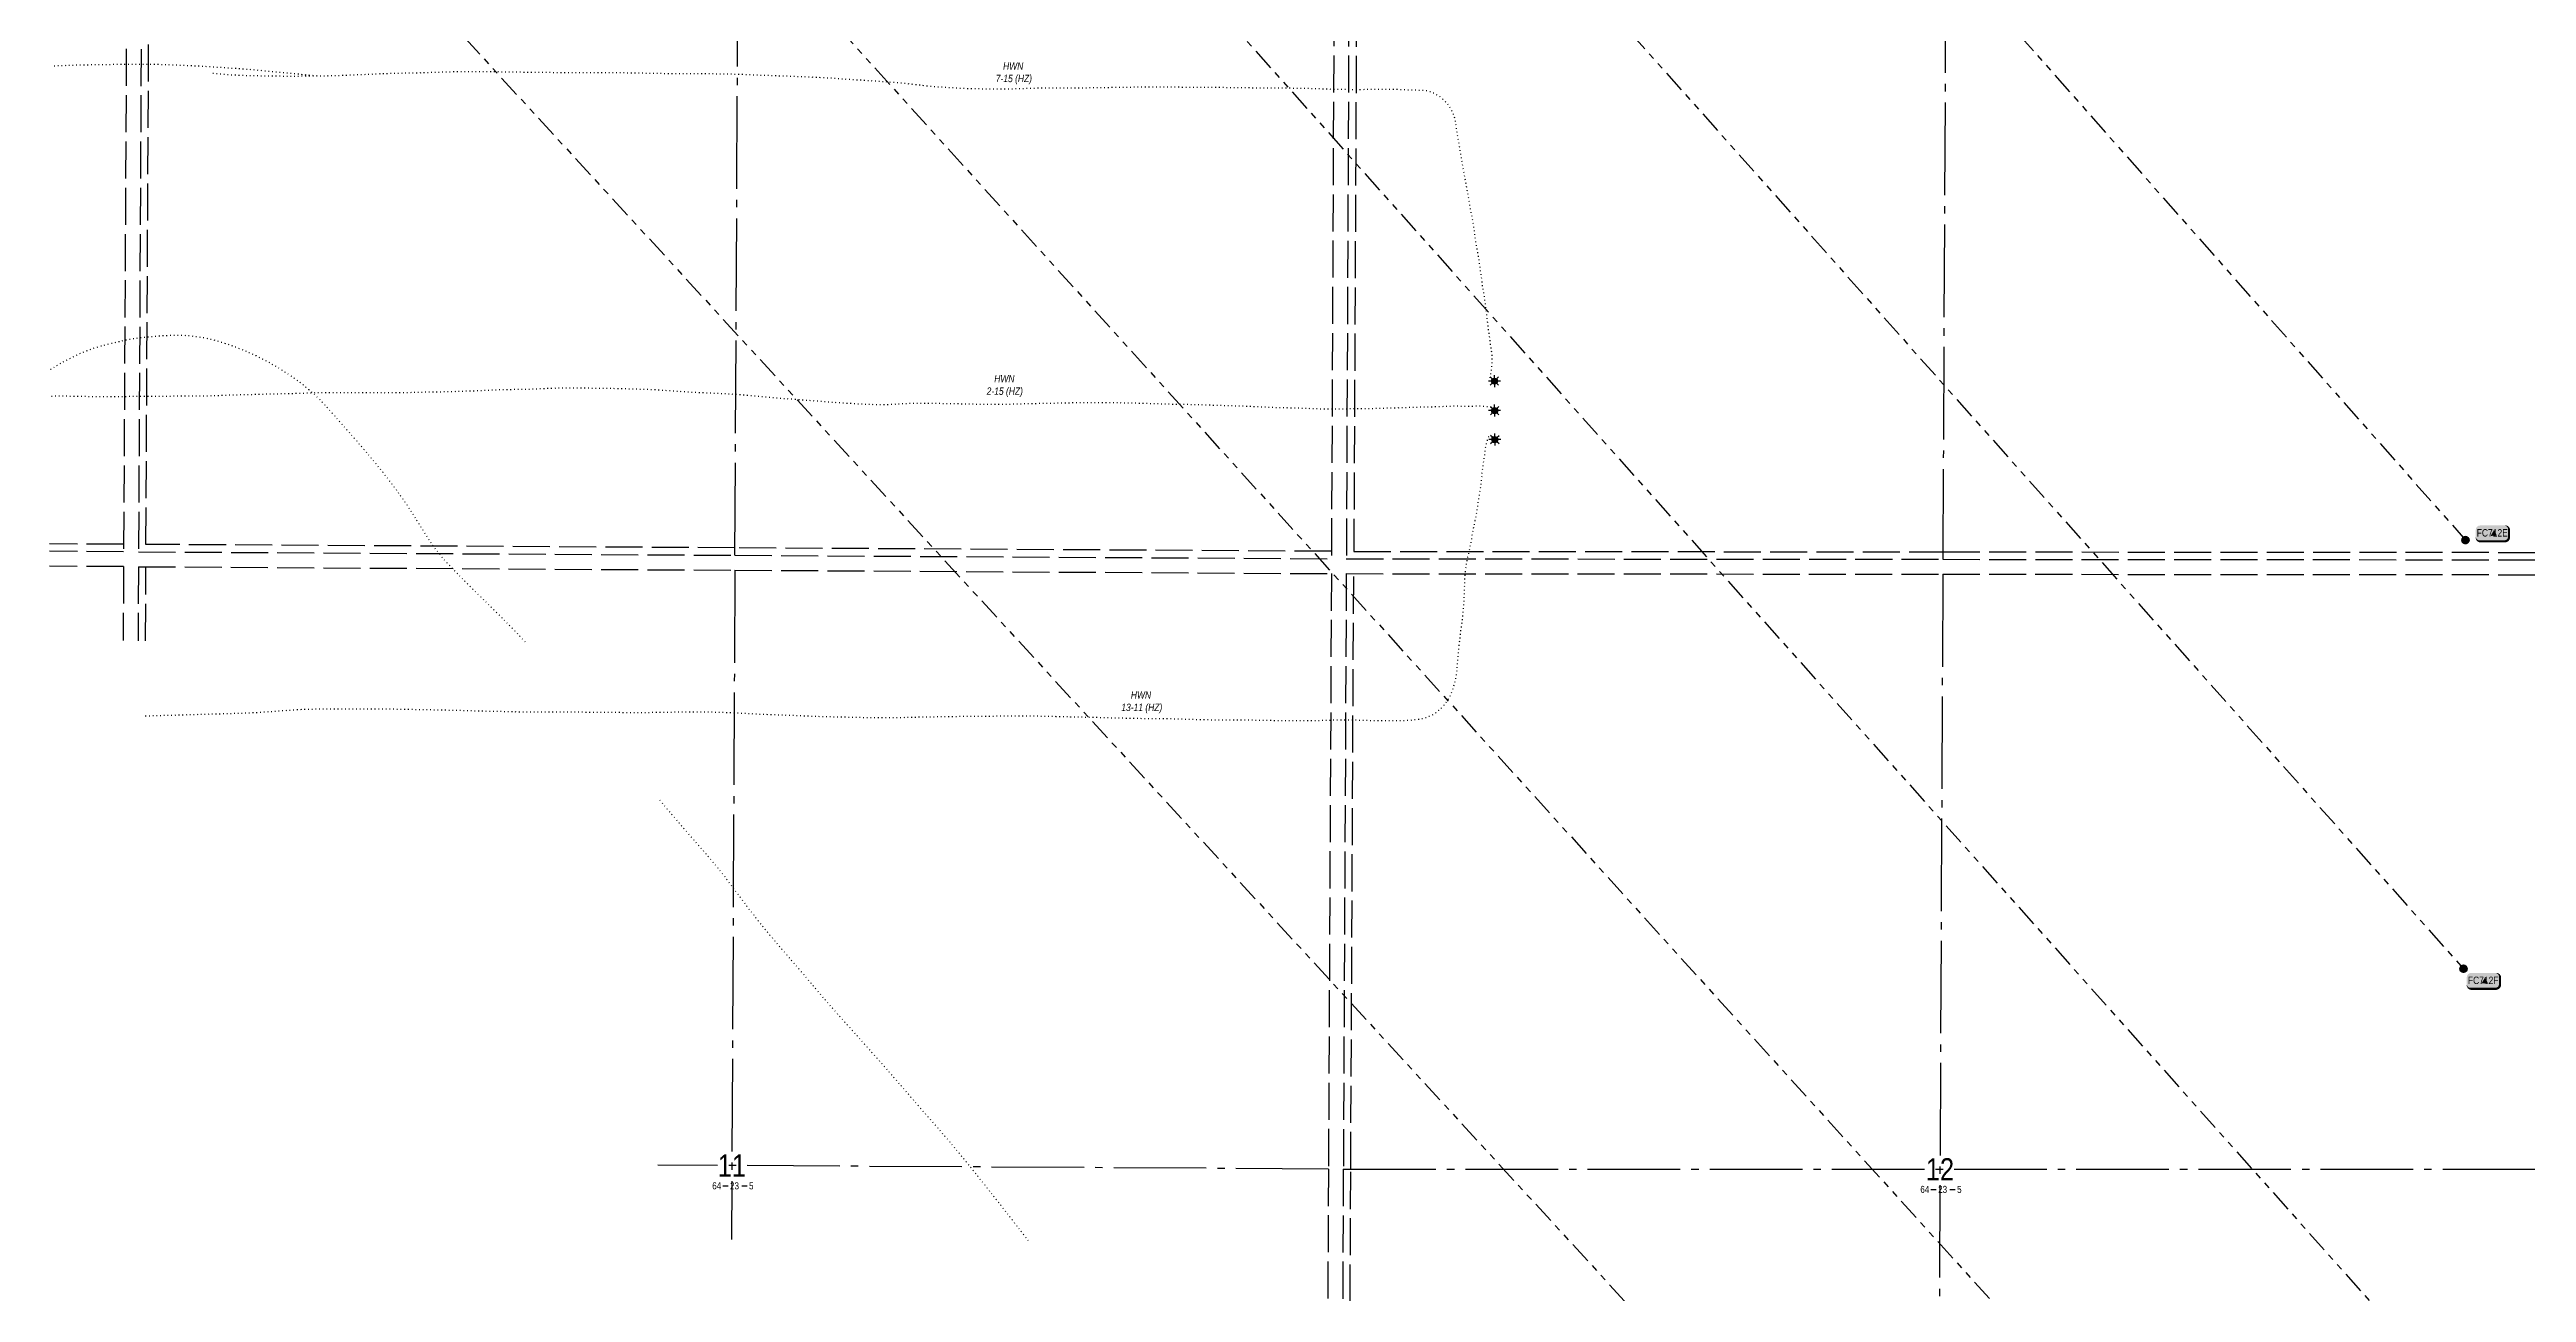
# Model space of a CAD drawing. Header units: inches. Extents: x 464475 to 485921, y 6038951 to 6050475.
# Drawn here: x 475350 to 478696, y 6041636 to 6043315 of the extents above; entities that cross this region are included whole.
import ezdxf
from ezdxf.enums import TextEntityAlignment as Align

# ---------------------------------------------------------------- set-up
doc = ezdxf.new("R2010")
doc.units = ezdxf.units.IN
doc.header["$LTSCALE"] = 5
for name, pattern in [('foc-DOT', [1, 0.2, -0.8]), ('foc-DRILLPATH', [14.75, 6, -1.75, 1.75, -1.75, 1.75, -1.75]), ('foc-QUARTERLINE', [33, 25, -3, 2, -3]), ('foc-UNSURVEYED', [12.5, 10, -2.5])]:
    doc.linetypes.add(name, pattern=pattern)
for name, color, linetype in [('10', 1, 'Continuous'), ('9', 3, 'Continuous'), ('ABADATA-DRILL-T', 8, 'Continuous'), ('AS-DRILL', 8, 'foc-DOT'), ('L-BD', 7, 'Continuous'), ('L-MON', 1, 'Continuous'), ('L-QSEC', 8, 'foc-QUARTERLINE'), ('L-SECLBL', 7, 'Continuous'), ('L-USEC', 7, 'foc-UNSURVEYED'), ('P-PDRILLPATH', 12, 'foc-DRILLPATH')]:
    doc.layers.add(name, color=color, linetype=linetype)
doc.styles.add('80', font='ARIALN.TTF', dxfattribs={"height": 10})
doc.styles.add('80L', font='ARIALN.TTF', dxfattribs={"height": 10})
doc.styles.add('SIMPLEX', font='ARIALN.TTF')

# ---------------------------------------------------------------- blocks, each defined once
blk = doc.blocks.new('L-SECLBL')
at = {"layer": '9', "color": 7}
for p, q in [((-5.1, -27.8), (-12.3, -27.8)), ((20.7, -27.8), (13.5, -27.8))]:
    blk.add_line(p, q, dxfattribs=at)
at = {"layer": '10', "color": 2, "style": 'SIMPLEX'}
blk.add_attdef('SEC', text='', height=30, dxfattribs=at).set_placement((0, 0), align=Align.MIDDLE)
at = {"layer": '10', "color": 5, "style": '80L'}
blk.add_attdef('TWP', text='', height=9.5, dxfattribs=at).set_placement((-14.4, -27.4), align=Align.MIDDLE_RIGHT)
blk.add_attdef('RGE', text='', height=9.5, dxfattribs=at).set_placement((3.6, -27.4), align=Align.MIDDLE_CENTER)
blk.add_attdef('MER', text='', height=9.5, dxfattribs=at).set_placement((23.2, -27.4), align=Align.MIDDLE_LEFT)
blk = doc.blocks.new('plbh')
at = {"layer": 'L-MON'}
h = blk.add_hatch(color=255, dxfattribs=at)
h.dxf.hatch_style = 1
edge = h.paths.add_edge_path()
edge.add_arc((0, 0), 1.16, 0, 360)
h = blk.add_hatch(color=256, dxfattribs=at)
h.dxf.hatch_style = 1
h.paths.add_polyline_path([(-0.96, 0, 1), (0.96, 0, 1)])
h.paths.add_polyline_path([(0.91, 0, -1), (-0.91, 0, -1)], flags=16)
h.paths.add_polyline_path([(0.45, 0, -1), (-0.45, 0, -1)], flags=0)
h = blk.add_hatch(color=256, dxfattribs=at)
h.dxf.hatch_style = 1
h.paths.add_polyline_path([(-0.45, 0, 1), (0.45, 0, 1)])
h.paths.add_polyline_path([(0.4, 0, -1), (-0.4, 0, -1)], flags=16)
at = {"layer": 'L-MON', "color": 240}
for radius in [0.96, 0.91, 0.45, 0.4]:
    blk.add_circle((0, 0), radius, dxfattribs=at)
blk = doc.blocks.new('GAS')
h = blk.add_hatch(color=255)
h.dxf.hatch_style = 1
edge = h.paths.add_edge_path()
edge.add_arc((0, 0), 0.9, 0, 360)
for p, q in [((-0.81, 0), (-1.62, 0)), ((-0.57, 0.57), (-1.14, 1.14)), ((0, 0.81), (0, 1.62)), ((0.57, 0.57), (1.14, 1.14)), ((1.62, 0), (0.81, 0)), ((-0.57, -0.57), (-1.14, -1.14)), ((0, -0.81), (0, -1.62)), ((1.14, -1.14), (0.57, -0.57))]:
    blk.add_line(p, q)
blk.add_circle((0, 0), 0.8)
blk = doc.blocks.new('*U500')
h = blk.add_hatch(color=254)
edge = h.paths.add_edge_path()
edge.add_line((-16.5, -11.5), (16.5, -11.5))
edge.add_arc((16.5, -5.5), 6, 270, 360)
edge.add_line((22.5, -5.5), (22.5, 4))
edge.add_arc((16.5, 4), 6, 0, 90)
edge.add_line((16.5, 10), (-16.5, 10))
edge.add_arc((-16.5, 4), 6, 90, 180)
edge.add_line((-22.5, 4), (-22.5, -5.5))
edge.add_arc((-16.5, -5.5), 6, 180, 270)
at = {"color": 1, "flags": 128}
blk.add_lwpolyline([(-16.5, -11.5, 3, 3, 0), (16.5, -11.5, 3, 3, 0.414214), (22.5, -5.5, 3, 3, 0), (22.5, 4, 3, 0, 0.414214), (16.5, 10, 0, 0, 0), (-16.5, 10, 0, 0, 0.414214), (-22.5, 4, 0, 0, 0), (-22.5, -5.5, 0, 3, 0.414214)], format="xyseb", close=True, dxfattribs=at)
blk.add_lwpolyline([(5.8, -3.4, 0, 10, 0), (0, 0, 5, 5, 0)], format="xyseb", dxfattribs=at)
at = {"color": 1, "style": '80'}
blk.add_attdef('ENTER_TEXT_001', (-36, -5), '', height=10, dxfattribs=at)

msp = doc.modelspace()

# ---------------------------------------------------------------- linework, layer by layer
at = {"layer": 'AS-DRILL', "flags": 128}
for points in [[(477303.105, 6042867.922), (477303.105, 6042867.922), (477303.105, 6042867.922), (477303.074, 6042867.872), (477302.511, 6042867.285), (477301.801, 6042867.118), (477300.842, 6042867.423), (477299.556, 6042868.25), (477298.202, 6042869.376), (477296.484, 6042869.835), (477296.274, 6042869.826), (477296.114, 6042869.847), (477296.054, 6042869.867), (477295.875, 6042870.018), (477295.766, 6042870.258), (477295.718, 6042870.599), (477295.79, 6042871.068), (477295.963, 6042871.717), (477296.168, 6042872.607), (477296.373, 6042873.706), (477296.59, 6042874.964), (477296.846, 6042876.323), (477297.144, 6042877.832), (477297.422, 6042879.5), (477297.712, 6042881.349), (477298.001, 6042883.327), (477298.232, 6042885.406), (477298.413, 6042887.565), (477298.594, 6042889.775), (477298.754, 6042891.974), (477298.856, 6042894.273), (477298.888, 6042896.733), (477298.811, 6042899.374), (477298.596, 6042902.205), (477298.251, 6042905.217), (477297.786, 6042908.399), (477297.253, 6042911.802), (477296.691, 6042915.424), (477296.18, 6042919.177), (477295.769, 6042923.019), (477295.359, 6042926.911), (477294.808, 6042930.824), (477294.731, 6042931.344), (477294.168, 6042934.787), (477293.578, 6042938.79), (477293.068, 6042942.863), (477292.579, 6042947.055), (477292.1, 6042951.328), (477291.602, 6042955.64), (477291.063, 6042959.893), (477290.504, 6042964.106), (477289.955, 6042968.369), (477289.417, 6042972.641), (477288.878, 6042976.874), (477288.269, 6042981.097), (477287.609, 6042985.231), (477286.929, 6042989.194), (477286.259, 6042993.087), (477285.648, 6042996.991), (477285.147, 6043000.913), (477284.657, 6043004.856), (477284.107, 6043008.798), (477283.556, 6043012.661), (477283.025, 6043016.464), (477282.494, 6043020.267), (477281.963, 6043024.099), (477281.432, 6043027.992), (477280.832, 6043032.005), (477280.153, 6043036.128), (477279.414, 6043040.342), (477278.655, 6043044.616), (477277.887, 6043048.9), (477277.098, 6043053.214), (477276.36, 6043057.568), (477275.742, 6043061.991), (477275.214, 6043066.413), (477274.675, 6043070.666), (477274.096, 6043074.849), (477273.417, 6043079.083), (477272.659, 6043083.396), (477271.86, 6043087.66), (477271.051, 6043091.804), (477270.271, 6043095.848), (477269.531, 6043099.872), (477268.821, 6043103.946), (477268.082, 6043108.079), (477267.372, 6043112.203), (477266.643, 6043116.317), (477265.883, 6043120.391), (477265.143, 6043124.464), (477264.403, 6043128.518), (477263.684, 6043132.552), (477262.973, 6043136.535), (477262.263, 6043140.429), (477261.552, 6043144.232), (477260.871, 6043148.016), (477260.2, 6043151.819), (477259.519, 6043155.623), (477258.818, 6043159.466), (477258.117, 6043163.3), (477257.476, 6043167.223), (477256.836, 6043171.186), (477256.166, 6043175.17), (477255.486, 6043179.233), (477254.787, 6043183.337), (477254.087, 6043187.43), (477253.377, 6043191.404), (477252.666, 6043195.237), (477251.955, 6043199.061), (477251.314, 6043202.934), (477250.754, 6043206.797), (477250.242, 6043210.55), (477249.76, 6043214.172), (477249.374, 6043216.864), (477249.228, 6043217.715), (477248.486, 6043221.289), (477247.454, 6043224.934), (477246.092, 6043228.571), (477244.33, 6043232.229), (477242.149, 6043235.94), (477239.637, 6043239.643), (477236.825, 6043243.177), (477233.731, 6043246.512), (477230.306, 6043249.54), (477226.56, 6043252.188), (477222.661, 6043254.478), (477218.83, 6043256.327), (477215.147, 6043257.745), (477211.462, 6043258.744), (477207.705, 6043259.342), (477203.786, 6043259.632), (477202.477, 6043259.668), (477200.697, 6043259.697), (477199.537, 6043259.703), (477195.037, 6043259.776), (477190.448, 6043259.909), (477185.808, 6043260.092), (477181.14, 6043260.325), (477177.66, 6043260.492), (477176.411, 6043260.538), (477171.591, 6043260.702), (477167.552, 6043260.823), (477166.632, 6043260.847), (477161.402, 6043260.943), (477155.703, 6043260.982), (477149.532, 6043260.992), (477142.862, 6043260.936), (477135.821, 6043260.811), (477128.461, 6043260.687), (477120.8, 6043260.636), (477112.91, 6043260.635), (477104.78, 6043260.676), (477096.481, 6043260.767), (477088.011, 6043260.899), (477079.462, 6043261.142), (477070.844, 6043261.475), (477062.095, 6043261.788), (477053.166, 6043262.013), (477044.057, 6043262.248), (477034.818, 6043262.424), (477025.428, 6043262.471), (477015.948, 6043262.529), (477006.419, 6043262.656), (476996.869, 6043262.764), (476988.2, 6043262.807), (476981.78, 6043262.849), (476972.18, 6043262.917), (476971.21, 6043262.931), (476962.57, 6043263.035), (476952.981, 6043263.162), (476943.381, 6043263.3), (476933.782, 6043263.408), (476924.172, 6043263.506), (476914.563, 6043263.604), (476904.983, 6043263.662), (476895.383, 6043263.71), (476885.803, 6043263.767), (476876.223, 6043263.825), (476866.643, 6043263.893), (476857.044, 6043263.951), (476847.454, 6043263.979), (476837.924, 6043263.986), (476828.573, 6043263.963), (476819.013, 6043263.88), (476809.472, 6043263.748), (476799.941, 6043263.595), (476790.63, 6043263.462), (476781.1, 6043263.349), (476771.549, 6043263.207), (476761.998, 6043263.055), (476752.687, 6043262.891), (476743.146, 6043262.789), (476733.586, 6043262.816), (476724.217, 6043262.863), (476714.677, 6043262.901), (476705.136, 6043262.878), (476695.636, 6043262.746), (476686.114, 6043262.523), (476676.583, 6043262.261), (476667.051, 6043261.968), (476657.51, 6043261.666), (476647.978, 6043261.413), (476638.438, 6043261.301), (476629.058, 6043261.327), (476619.518, 6043261.375), (476609.978, 6043261.513), (476600.449, 6043261.73), (476590.92, 6043261.948), (476581.392, 6043262.305), (476571.875, 6043262.893), (476562.378, 6043263.47), (476552.91, 6043264.027), (476543.554, 6043264.734), (476534.058, 6043265.681), (476524.594, 6043266.788), (476515.109, 6043267.866), (476505.624, 6043268.823), (476496.128, 6043269.71), (476486.642, 6043270.528), (476477.135, 6043271.275), (476467.649, 6043271.932), (476458.152, 6043272.56), (476448.644, 6043273.147), (476439.317, 6043273.724), (476429.81, 6043274.321), (476420.293, 6043275.008), (476410.787, 6043275.696), (476401.26, 6043276.313), (476391.732, 6043276.821), (476382.214, 6043277.278), (476372.676, 6043277.706), (476363.148, 6043278.063), (476353.619, 6043278.401), (476344.091, 6043278.768), (476334.563, 6043279.146), (476324.635, 6043279.495), (476315.506, 6043279.791), (476305.998, 6043280.138), (476296.479, 6043280.526), (476286.951, 6043280.913), (476277.423, 6043281.241), (476267.874, 6043281.498), (476258.395, 6043281.666), (476248.855, 6043281.823), (476239.316, 6043281.961), (476229.786, 6043282.038), (476220.296, 6043282.086), (476210.756, 6043282.093), (476201.276, 6043282.071), (476191.736, 6043282.088), (476182.226, 6043282.186), (476172.687, 6043282.333), (476163.198, 6043282.53), (476153.839, 6043282.757), (476144.46, 6043282.954), (476134.92, 6043283.111), (476125.441, 6043283.219), (476116.071, 6043283.295), (476106.591, 6043283.393), (476097.242, 6043283.509), (476087.652, 6043283.567), (476078.052, 6043283.565), (476068.462, 6043283.543), (476058.861, 6043283.531), (476049.271, 6043283.528), (476039.681, 6043283.556), (476030.071, 6043283.624), (476020.482, 6043283.732), (476010.872, 6043283.81), (476001.272, 6043283.898), (475991.683, 6043284.026), (475982.094, 6043284.163), (475972.514, 6043284.311), (475962.915, 6043284.459), (475953.305, 6043284.607), (475943.696, 6043284.785), (475934.107, 6043284.913), (475924.517, 6043284.93), (475914.926, 6043284.848), (475905.335, 6043284.716), (475895.744, 6043284.534), (475886.153, 6043284.322), (475876.552, 6043284.06), (475866.95, 6043283.728), (475857.368, 6043283.365), (475847.776, 6043283.093), (475838.176, 6043282.941), (475828.565, 6043282.779), (475818.954, 6043282.577), (475809.372, 6043282.315), (475799.79, 6043281.972), (475790.208, 6043281.54), (475780.616, 6043281.108), (475771.034, 6043280.726), (475761.432, 6043280.344), (475751.839, 6043279.911), (475742.257, 6043279.499), (475732.676, 6043279.227), (475723.435, 6043279.003), (475723.275, 6043279.004), (475720.474, 6043278.958), (475713.845, 6043279.091), (475707.537, 6043279.472), (475704.318, 6043279.718), (475694.802, 6043280.596), (475685.297, 6043281.563), (475675.791, 6043282.491), (475666.296, 6043283.338), (475656.779, 6043284.135), (475647.274, 6043285.083), (475637.769, 6043286.17), (475628.224, 6043287.108), (475618.698, 6043287.885), (475609.111, 6043288.563), (475599.574, 6043289.201), (475589.987, 6043289.868), (475580.42, 6043290.536), (475570.853, 6043291.174), (475561.266, 6043291.742), (475551.689, 6043292.289), (475542.111, 6043292.777), (475532.503, 6043293.145), (475522.904, 6043293.503), (475513.336, 6043293.891), (475503.728, 6043294.289), (475494.13, 6043294.606), (475484.54, 6043294.754), (475474.94, 6043294.772), (475465.34, 6043294.71), (475455.739, 6043294.628), (475446.129, 6043294.546), (475436.538, 6043294.444), (475426.947, 6043294.321), (475417.347, 6043294.189), (475407.756, 6043294.017), (475398.154, 6043293.825), (475388.553, 6043293.613), (475378.962, 6043293.331), (475369.36, 6043292.978), (475359.758, 6043292.586), (475353.751, 6043292.353)], [(477303.105, 6042867.922), (477303.105, 6042867.922), (477303.105, 6042867.922), (477303.074, 6042867.872), (477302.511, 6042867.285), (477301.801, 6042867.118), (477300.842, 6042867.423), (477299.556, 6042868.25), (477298.202, 6042869.376), (477296.484, 6042869.835), (477296.274, 6042869.826), (477296.114, 6042869.847), (477296.054, 6042869.867), (477295.875, 6042870.018), (477295.766, 6042870.258), (477295.718, 6042870.599), (477295.79, 6042871.068), (477295.963, 6042871.717), (477296.168, 6042872.607), (477296.373, 6042873.706), (477296.59, 6042874.964), (477296.846, 6042876.323), (477297.144, 6042877.832), (477297.422, 6042879.5), (477297.712, 6042881.349), (477298.001, 6042883.327), (477298.232, 6042885.406), (477298.413, 6042887.565), (477298.594, 6042889.775), (477298.754, 6042891.974), (477298.856, 6042894.273), (477298.888, 6042896.733), (477298.811, 6042899.374), (477298.596, 6042902.205), (477298.251, 6042905.217), (477297.786, 6042908.399), (477297.253, 6042911.802), (477296.691, 6042915.424), (477296.18, 6042919.177), (477295.769, 6042923.019), (477295.359, 6042926.911), (477294.808, 6042930.824), (477294.731, 6042931.344), (477294.168, 6042934.787), (477293.578, 6042938.79), (477293.068, 6042942.863), (477292.579, 6042947.055), (477292.1, 6042951.328), (477291.602, 6042955.64), (477291.063, 6042959.893), (477290.504, 6042964.106), (477289.955, 6042968.369), (477289.417, 6042972.641), (477288.878, 6042976.874), (477288.269, 6042981.097), (477287.609, 6042985.231), (477286.929, 6042989.194), (477286.259, 6042993.087), (477285.648, 6042996.991), (477285.147, 6043000.913), (477284.657, 6043004.856), (477284.107, 6043008.798), (477283.556, 6043012.661), (477283.025, 6043016.464), (477282.494, 6043020.267), (477281.963, 6043024.099), (477281.432, 6043027.992), (477280.832, 6043032.005), (477280.153, 6043036.128), (477279.414, 6043040.342), (477278.655, 6043044.616), (477277.887, 6043048.9), (477277.098, 6043053.214), (477276.36, 6043057.568), (477275.742, 6043061.991), (477275.214, 6043066.413), (477274.675, 6043070.666), (477274.096, 6043074.849), (477273.417, 6043079.083), (477272.659, 6043083.396), (477271.86, 6043087.66), (477271.051, 6043091.804), (477270.271, 6043095.848), (477269.531, 6043099.872), (477268.821, 6043103.946), (477268.082, 6043108.079), (477267.372, 6043112.203), (477266.643, 6043116.317), (477265.883, 6043120.391), (477265.143, 6043124.464), (477264.403, 6043128.518), (477263.684, 6043132.552), (477262.973, 6043136.535), (477262.263, 6043140.429), (477261.552, 6043144.232), (477260.871, 6043148.016), (477260.2, 6043151.819), (477259.519, 6043155.623), (477258.818, 6043159.466), (477258.117, 6043163.3), (477257.476, 6043167.223), (477256.836, 6043171.186), (477256.166, 6043175.17), (477255.486, 6043179.233), (477254.787, 6043183.337), (477254.087, 6043187.43), (477253.377, 6043191.404), (477252.666, 6043195.237), (477251.955, 6043199.061), (477251.314, 6043202.934), (477250.754, 6043206.797), (477250.242, 6043210.55), (477249.76, 6043214.172), (477249.374, 6043216.864), (477249.228, 6043217.715), (477248.486, 6043221.289), (477247.454, 6043224.934), (477246.092, 6043228.571), (477244.33, 6043232.229), (477242.149, 6043235.94), (477239.637, 6043239.643), (477236.825, 6043243.177), (477233.731, 6043246.512), (477230.306, 6043249.54), (477226.56, 6043252.188), (477222.661, 6043254.478), (477218.83, 6043256.327), (477215.147, 6043257.745), (477211.462, 6043258.744), (477207.705, 6043259.342), (477203.786, 6043259.632), (477202.477, 6043259.668), (477200.697, 6043259.697), (477199.537, 6043259.703), (477195.037, 6043259.776), (477190.448, 6043259.909), (477185.808, 6043260.092), (477181.14, 6043260.325), (477177.66, 6043260.492), (477176.411, 6043260.538), (477171.591, 6043260.702), (477167.552, 6043260.823), (477166.632, 6043260.847), (477161.402, 6043260.943), (477155.703, 6043260.982), (477149.532, 6043260.992), (477142.862, 6043260.936), (477135.821, 6043260.811), (477128.461, 6043260.687), (477120.8, 6043260.636), (477112.91, 6043260.635), (477104.78, 6043260.676), (477096.481, 6043260.767), (477088.011, 6043260.899), (477079.462, 6043261.142), (477070.844, 6043261.475), (477062.095, 6043261.788), (477053.166, 6043262.013), (477044.057, 6043262.248), (477034.818, 6043262.424), (477025.428, 6043262.471), (477015.948, 6043262.529), (477006.419, 6043262.656), (476996.869, 6043262.764), (476988.2, 6043262.807), (476981.78, 6043262.849), (476972.18, 6043262.917), (476971.21, 6043262.931), (476962.57, 6043263.035), (476952.981, 6043263.162), (476943.381, 6043263.3), (476933.782, 6043263.408), (476924.172, 6043263.506), (476914.563, 6043263.604), (476904.983, 6043263.662), (476895.383, 6043263.71), (476885.803, 6043263.767), (476876.223, 6043263.825), (476866.643, 6043263.893), (476857.044, 6043263.951), (476847.454, 6043263.979), (476837.924, 6043263.986), (476828.573, 6043263.963), (476819.013, 6043263.88), (476809.472, 6043263.748), (476799.941, 6043263.595), (476790.63, 6043263.462), (476781.1, 6043263.349), (476771.549, 6043263.207), (476761.998, 6043263.055), (476752.687, 6043262.891), (476743.146, 6043262.789), (476733.586, 6043262.816), (476724.217, 6043262.863), (476714.677, 6043262.901), (476705.136, 6043262.878), (476695.636, 6043262.746), (476686.114, 6043262.523), (476676.583, 6043262.261), (476667.051, 6043261.968), (476657.51, 6043261.666), (476647.978, 6043261.413), (476638.438, 6043261.301), (476629.058, 6043261.327), (476619.518, 6043261.375), (476609.978, 6043261.513), (476600.449, 6043261.73), (476590.92, 6043261.948), (476581.392, 6043262.305), (476571.875, 6043262.893), (476562.378, 6043263.47), (476552.91, 6043264.027), (476543.554, 6043264.734), (476534.058, 6043265.681), (476524.594, 6043266.788), (476515.109, 6043267.866), (476505.624, 6043268.823), (476496.128, 6043269.71), (476486.642, 6043270.528), (476477.135, 6043271.275), (476467.649, 6043271.932), (476458.152, 6043272.56), (476448.644, 6043273.147), (476439.317, 6043273.724), (476429.81, 6043274.321), (476420.293, 6043275.008), (476410.787, 6043275.696), (476401.26, 6043276.313), (476391.732, 6043276.821), (476382.214, 6043277.278), (476372.676, 6043277.706), (476363.148, 6043278.063), (476353.619, 6043278.401), (476344.091, 6043278.768), (476334.563, 6043279.146), (476324.635, 6043279.495), (476315.506, 6043279.791), (476305.998, 6043280.138), (476296.479, 6043280.526), (476286.951, 6043280.913), (476277.423, 6043281.241), (476267.874, 6043281.498), (476258.395, 6043281.666), (476248.855, 6043281.823), (476239.316, 6043281.961), (476229.786, 6043282.038), (476220.296, 6043282.086), (476210.756, 6043282.093), (476201.276, 6043282.071), (476191.736, 6043282.088), (476182.226, 6043282.186), (476172.687, 6043282.333), (476163.198, 6043282.53), (476153.839, 6043282.757), (476144.46, 6043282.954), (476134.92, 6043283.111), (476125.441, 6043283.219), (476116.071, 6043283.295), (476106.591, 6043283.393), (476097.242, 6043283.509), (476087.652, 6043283.567), (476078.052, 6043283.565), (476068.462, 6043283.543), (476058.861, 6043283.531), (476049.271, 6043283.528), (476039.681, 6043283.556), (476030.071, 6043283.624), (476020.482, 6043283.732), (476010.872, 6043283.81), (476001.272, 6043283.898), (475991.683, 6043284.026), (475982.094, 6043284.163), (475972.514, 6043284.311), (475962.915, 6043284.459), (475953.305, 6043284.607), (475943.696, 6043284.785), (475934.107, 6043284.913), (475924.517, 6043284.93), (475914.926, 6043284.848), (475905.335, 6043284.716), (475895.744, 6043284.534), (475886.153, 6043284.322), (475876.552, 6043284.06), (475866.95, 6043283.728), (475857.368, 6043283.365), (475847.776, 6043283.093), (475838.176, 6043282.941), (475828.565, 6043282.779), (475818.954, 6043282.577), (475809.372, 6043282.315), (475799.79, 6043281.972), (475790.208, 6043281.54), (475780.616, 6043281.108), (475771.034, 6043280.726), (475761.432, 6043280.344), (475751.839, 6043279.911), (475742.257, 6043279.499), (475732.676, 6043279.227), (475723.075, 6043279.085), (475713.474, 6043278.953), (475703.883, 6043278.82), (475694.293, 6043278.718), (475684.682, 6043278.616), (475675.082, 6043278.594), (475665.482, 6043278.652), (475655.882, 6043278.73), (475648.483, 6043278.817), (475646.293, 6043278.848), (475636.714, 6043279.055), (475627.125, 6043279.263), (475617.576, 6043279.471), (475608.007, 6043279.738), (475598.479, 6043280.186), (475588.902, 6043280.904), (475570.68, 6043282.425)], [(475351.591, 6042882.859), (475351.976, 6042883.129), (475359.904, 6042888.095), (475368.039, 6042892.74), (475376.294, 6042897.154), (475384.677, 6042901.358), (475393.179, 6042905.281), (475401.839, 6042908.803), (475410.676, 6042911.884), (475419.621, 6042914.625), (475428.695, 6042917.024), (475437.807, 6042919.194), (475446.939, 6042921.274), (475456.109, 6042923.203), (475465.329, 6042924.832), (475474.606, 6042926.11), (475483.931, 6042926.989), (475493.255, 6042927.667), (475502.579, 6042928.445), (475511.933, 6042929.094), (475521.294, 6042929.312), (475530.653, 6042929.08), (475539.99, 6042928.408), (475549.294, 6042927.347), (475558.526, 6042925.875), (475567.685, 6042923.885), (475576.712, 6042921.465), (475585.667, 6042918.745), (475594.551, 6042915.796), (475603.353, 6042912.577), (475612.034, 6042909.099), (475620.633, 6042905.401), (475629.132, 6042901.464), (475637.509, 6042897.268), (475645.774, 6042892.842), (475653.939, 6042888.256), (475662.002, 6042883.452), (475669.885, 6042878.408), (475677.626, 6042873.135), (475685.235, 6042867.663), (475692.704, 6042862.001), (475700.19, 6042855.9), (475707.435, 6042849.509), (475714.21, 6042843.072), (475727.064, 6042829.44), (475733.255, 6042822.396), (475739.556, 6042815.201), (475745.757, 6042808.177), (475751.898, 6042801.122), (475764.27, 6042787.044), (475782.612, 6042765.772), (475800.372, 6042743.983), (475817.459, 6042721.668), (475833.652, 6042698.738), (475848.721, 6042675.024), (475865.204, 6042648.483), (475882.522, 6042626.416), (475901.98, 6042606.138), (475921.77, 6042586.198), (475941.851, 6042566.547), (475961.862, 6042546.816), (475981.481, 6042526.707), (475993.995, 6042513.425)], [(477302.905, 6042827.865), (477302.905, 6042827.865), (477302.905, 6042827.865), (477302.885, 6042827.845), (477302.032, 6042827.199), (477300.76, 6042826.895), (477299.511, 6042827.032), (477298.361, 6042827.037), (477297.04, 6042826.934), (477295.7, 6042826.991), (477294.942, 6042827.194), (477295.391, 6042827.102), (477296.191, 6042827.148), (477296.784, 6042827.735), (477297.688, 6042828.521), (477298.412, 6042829.307), (477297.919, 6042830.61), (477296.884, 6042831.625), (477296.444, 6042831.777), (477296.394, 6042831.807), (477296.315, 6042831.848), (477296.275, 6042831.858), (477295.975, 6042831.909), (477295.465, 6042831.952), (477294.776, 6042832.025), (477293.936, 6042832.15), (477292.927, 6042832.305), (477291.708, 6042832.441), (477290.168, 6042832.558), (477288.319, 6042832.728), (477286.22, 6042832.918), (477283.93, 6042833.039), (477281.461, 6042833.072), (477278.751, 6042833.065), (477275.72, 6042833), (477272.399, 6042832.867), (477268.819, 6042832.715), (477264.908, 6042832.654), (477260.559, 6042832.776), (477255.72, 6042832.96), (477250.57, 6042833.076), (477248.22, 6042833.087), (477245.3, 6042833.072), (477240.009, 6042832.938), (477235.568, 6042832.741), (477234.748, 6042832.695), (477229.407, 6042832.431), (477223.786, 6042832.199), (477217.775, 6042832.059), (477211.424, 6042831.991), (477204.884, 6042831.874), (477198.223, 6042831.677), (477191.421, 6042831.411), (477184.41, 6042831.146), (477177.108, 6042830.902), (477169.497, 6042830.68), (477161.646, 6042830.479), (477153.595, 6042830.259), (477145.414, 6042830.01), (477137.092, 6042829.751), (477128.591, 6042829.564), (477119.991, 6042829.497), (477111.281, 6042829.48), (477102.52, 6042829.404), (477093.659, 6042829.298), (477084.669, 6042829.223), (477075.529, 6042829.228), (477066.24, 6042829.385), (477056.881, 6042829.671), (477047.413, 6042830.059), (477037.874, 6042830.436), (477028.295, 6042830.644), (477018.736, 6042830.812), (477009.147, 6042831.059), (476999.549, 6042831.417), (476990.441, 6042831.873), (476972.465, 6042832.702), (476961.487, 6042833.087), (476951.888, 6042833.395), (476942.29, 6042833.703), (476932.711, 6042834.011), (476923.112, 6042834.308), (476913.514, 6042834.626), (476903.915, 6042834.914), (476894.326, 6042835.132), (476884.727, 6042835.32), (476875.138, 6042835.518), (476865.529, 6042835.726), (476855.95, 6042835.973), (476846.351, 6042836.231), (476836.762, 6042836.539), (476827.174, 6042836.827), (476817.575, 6042837.105), (476808.036, 6042837.322), (476798.657, 6042837.489), (476789.287, 6042837.666), (476779.748, 6042837.753), (476770.188, 6042837.781), (476760.658, 6042837.788), (476751.327, 6042837.765), (476741.957, 6042837.712), (476732.416, 6042837.559), (476723.045, 6042837.336), (476713.684, 6042837.103), (476704.113, 6042836.93), (476694.592, 6042836.808), (476685.061, 6042836.635), (476675.69, 6042836.442), (476666.329, 6042836.229), (476656.787, 6042835.926), (476647.425, 6042835.593), (476638.054, 6042835.38), (476628.514, 6042835.397), (476619.155, 6042835.514), (476609.785, 6042835.561), (476600.195, 6042835.689), (476590.826, 6042835.925), (476581.457, 6042836.132), (476572.098, 6042836.299), (476562.529, 6042836.446), (476552.999, 6042836.634), (476543.63, 6042836.831), (476534.221, 6042836.997), (476524.761, 6042836.985), (476515.39, 6042836.761), (476505.868, 6042836.399), (476496.525, 6042835.935), (476487.172, 6042835.422), (476477.821, 6042835.059), (476468.27, 6042835.056), (476458.902, 6042835.363), (476449.384, 6042835.78), (476440.026, 6042836.227), (476430.679, 6042836.784), (476421.332, 6042837.4), (476411.984, 6042837.977), (476402.637, 6042838.603), (476393.301, 6042839.34), (476383.974, 6042840.097), (476374.648, 6042840.873), (476365.332, 6042841.649), (476355.985, 6042842.366), (476346.648, 6042842.983), (476337.302, 6042843.649), (476327.805, 6042844.417), (476318.349, 6042845.184), (476309.043, 6042846.03), (476299.588, 6042846.957), (476290.272, 6042847.834), (476280.936, 6042848.64), (476271.419, 6042849.338), (476261.782, 6042849.886), (476252.434, 6042850.262), (476243.085, 6042850.609), (476233.807, 6042851.035), (476224.459, 6042851.512), (476214.952, 6042852.039), (476205.595, 6042852.606), (476196.248, 6042853.233), (476186.891, 6042853.889), (476177.544, 6042854.536), (476168.187, 6042855.123), (476158.829, 6042855.579), (476149.29, 6042855.887), (476139.921, 6042856.144), (476130.563, 6042856.43), (476121.194, 6042856.707), (476111.825, 6042856.884), (476102.235, 6042856.951), (476092.865, 6042857.068), (476083.326, 6042857.286), (476073.838, 6042857.543), (476064.309, 6042857.751), (476054.698, 6042857.738), (476045.117, 6042857.576), (476035.506, 6042857.384), (476025.915, 6042857.112), (476016.323, 6042856.68), (476006.73, 6042856.218), (475997.148, 6042855.895), (475987.567, 6042855.693), (475977.956, 6042855.551), (475968.355, 6042855.359), (475958.774, 6042855.107), (475949.182, 6042854.784), (475939.59, 6042854.332), (475930.018, 6042853.89), (475920.416, 6042853.588), (475910.824, 6042853.296), (475901.242, 6042852.923), (475891.631, 6042852.591), (475882.049, 6042852.359), (475872.448, 6042852.167), (475862.848, 6042852.035), (475853.256, 6042851.853), (475843.665, 6042851.581), (475834.054, 6042851.359), (475824.453, 6042851.196), (475814.862, 6042851.054), (475805.282, 6042851.002), (475795.672, 6042851.06), (475786.072, 6042851.088), (475776.482, 6042851.095), (475766.872, 6042851.113), (475757.272, 6042851.101), (475747.682, 6042851.119), (475738.072, 6042851.187), (475728.472, 6042851.275), (475718.892, 6042851.263), (475709.281, 6042851.051), (475699.689, 6042850.728), (475690.107, 6042850.406), (475680.506, 6042850.114), (475670.904, 6042849.892), (475661.313, 6042849.71), (475651.712, 6042849.518), (475642.111, 6042849.285), (475632.53, 6042849.013), (475622.938, 6042848.751), (475613.327, 6042848.449), (475603.745, 6042848.247), (475594.144, 6042848.015), (475584.552, 6042847.562), (475574.98, 6042847.16), (475565.378, 6042846.898), (475555.988, 6042846.785), (475546.397, 6042846.733), (475536.797, 6042846.651), (475527.196, 6042846.578), (475517.586, 6042846.516), (475507.995, 6042846.444), (475498.385, 6042846.332), (475488.794, 6042846.17), (475479.183, 6042846.068), (475469.603, 6042846.085), (475459.993, 6042846.103), (475450.402, 6042846.001), (475440.821, 6042845.819), (475431.261, 6042845.707), (475421.7, 6042845.674), (475412.111, 6042845.782), (475402.522, 6042845.99), (475392.953, 6042846.218), (475383.354, 6042846.416), (475373.754, 6042846.523), (475364.164, 6042846.541), (475354.554, 6042846.509), (475351.399, 6042846.479)], [(477302.706, 6042787.919), (477302.706, 6042787.919), (477302.706, 6042787.919), (477302.686, 6042787.929), (477302.296, 6042788.011), (477301.708, 6042788.464), (477300.644, 6042789.639), (477299.23, 6042790.816), (477297.476, 6042791.995), (477295.197, 6042792.236), (477293.212, 6042791.216), (477293.111, 6042791.017), (477293.06, 6042790.857), (477293.04, 6042790.777), (477292.948, 6042790.438), (477292.796, 6042789.998), (477292.563, 6042789.42), (477292.329, 6042788.631), (477292.124, 6042787.602), (477291.908, 6042786.463), (477291.632, 6042785.264), (477291.256, 6042783.916), (477290.808, 6042782.388), (477290.35, 6042780.741), (477289.901, 6042778.983), (477289.502, 6042777.115), (477289.182, 6042775.126), (477288.901, 6042772.958), (477288.599, 6042770.599), (477288.307, 6042768.07), (477287.993, 6042765.372), (477287.609, 6042762.484), (477287.134, 6042759.456), (477286.638, 6042756.319), (477286.112, 6042753.111), (477285.635, 6042749.764), (477285.288, 6042746.265), (477284.99, 6042742.607), (477284.661, 6042738.818), (477284.261, 6042734.9), (477283.957, 6042732.092), (477283.811, 6042730.862), (477283.281, 6042726.755), (477282.65, 6042722.668), (477281.98, 6042718.631), (477281.32, 6042714.565), (477280.659, 6042710.418), (477279.998, 6042706.281), (477279.388, 6042702.274), (477278.819, 6042698.347), (477278.269, 6042694.42), (477277.69, 6042690.493), (477277.07, 6042686.575), (477276.361, 6042682.669), (477275.511, 6042678.783), (477274.591, 6042674.798), (477273.701, 6042670.742), (477272.891, 6042666.646), (477272.12, 6042662.56), (477271.42, 6042658.503), (477270.78, 6042654.436), (477270.059, 6042650.32), (477269.268, 6042646.114), (477268.447, 6042641.858), (477267.526, 6042637.582), (477266.495, 6042633.408), (477265.495, 6042629.333), (477264.655, 6042625.317), (477263.915, 6042621.37), (477263.235, 6042617.284), (477262.633, 6042612.957), (477262.151, 6042608.479), (477261.798, 6042603.911), (477261.525, 6042599.352), (477261.303, 6042594.943), (477261.172, 6042590.734), (477261.082, 6042586.604), (477260.95, 6042582.335), (477260.799, 6042578.025), (477260.628, 6042573.816), (477260.417, 6042569.677), (477260.157, 6042565.648), (477259.847, 6042561.71), (477259.508, 6042557.781), (477259.148, 6042553.783), (477258.767, 6042549.605), (477258.255, 6042545.238), (477257.623, 6042540.851), (477256.962, 6042536.554), (477256.361, 6042532.427), (477255.881, 6042528.389), (477255.461, 6042524.281), (477254.979, 6042520.003), (477254.468, 6042515.696), (477254.007, 6042511.498), (477253.606, 6042507.31), (477253.184, 6042502.982), (477252.753, 6042498.604), (477252.311, 6042494.266), (477251.86, 6042489.949), (477251.479, 6042485.761), (477251.199, 6042481.732), (477250.959, 6042477.823), (477250.66, 6042473.934), (477250.14, 6042470.007), (477249.37, 6042466.061), (477248.39, 6042462.056), (477247.3, 6042458.061), (477246.221, 6042454.156), (477245.457, 6042451.39), (477245.172, 6042450.382), (477243.944, 6042446.678), (477242.396, 6042443.045), (477240.558, 6042439.444), (477238.43, 6042435.855), (477235.922, 6042432.237), (477233.044, 6042428.662), (477229.867, 6042425.248), (477226.431, 6042422.075), (477222.746, 6042419.183), (477218.994, 6042416.712), (477215.314, 6042414.76), (477211.687, 6042413.228), (477208.01, 6042411.946), (477204.175, 6042410.886), (477200.121, 6042410.126), (477197.319, 6042409.76), (477195.958, 6042409.617), (477191.686, 6042409.188), (477187.204, 6042408.76), (477182.492, 6042408.444), (477177.672, 6042408.348), (477174.912, 6042408.361), (477172.852, 6042408.372), (477168.012, 6042408.416), (477164.282, 6042408.444), (477163.072, 6042408.44), (477157.852, 6042408.436), (477152.232, 6042408.384), (477146.231, 6042408.344), (477139.871, 6042408.376), (477133.142, 6042408.51), (477126.053, 6042408.695), (477118.674, 6042408.912), (477110.955, 6042409.09), (477102.935, 6042409.13), (477094.654, 6042409.112), (477086.204, 6042409.004), (477077.573, 6042408.807), (477068.801, 6042408.53), (477059.87, 6042408.235), (477050.799, 6042408.08), (477041.599, 6042408.086), (477032.279, 6042408.122), (477022.889, 6042408.179), (477013.41, 6042408.317), (477003.88, 6042408.474), (476994.321, 6042408.672), (476985.262, 6042408.847), (476978.002, 6042408.963), (476968.413, 6042409.101), (476968.263, 6042409.102), (476958.813, 6042409.219), (476949.214, 6042409.317), (476939.624, 6042409.354), (476930.024, 6042409.342), (476920.434, 6042409.37), (476910.824, 6042409.528), (476901.235, 6042409.776), (476891.627, 6042410.054), (476882.048, 6042410.322), (476872.949, 6042410.567), (476863.35, 6042410.805), (476853.761, 6042410.973), (476844.161, 6042411.08), (476834.571, 6042411.148), (476825.042, 6042411.196), (476815.432, 6042411.274), (476805.863, 6042411.481), (476796.274, 6042411.769), (476786.685, 6042412.037), (476777.106, 6042412.265), (476767.527, 6042412.523), (476757.919, 6042412.781), (476748.33, 6042413.018), (476738.741, 6042413.236), (476729.132, 6042413.454), (476719.543, 6042413.682), (476709.954, 6042413.89), (476700.364, 6042414.098), (476690.785, 6042414.305), (476681.176, 6042414.473), (476671.566, 6042414.561), (476661.966, 6042414.579), (476652.356, 6042414.537), (476642.766, 6042414.485), (476633.165, 6042414.413), (476623.565, 6042414.33), (476613.954, 6042414.258), (476604.374, 6042414.156), (476594.793, 6042414.064), (476585.202, 6042413.972), (476575.612, 6042413.879), (476566.021, 6042413.787), (476556.41, 6042413.625), (476546.809, 6042413.463), (476537.218, 6042413.311), (476527.637, 6042413.119), (476518.036, 6042412.927), (476508.445, 6042412.674), (476498.863, 6042412.372), (476489.262, 6042412.18), (476479.682, 6042412.178), (476470.072, 6042412.246), (476460.472, 6042412.294), (476450.883, 6042412.441), (476441.294, 6042412.709), (476431.715, 6042412.917), (476422.146, 6042413.085), (476412.547, 6042413.302), (476402.958, 6042413.51), (476393.359, 6042413.768), (476383.791, 6042414.116), (476374.182, 6042414.494), (476364.604, 6042414.882), (476355.006, 6042415.279), (476345.418, 6042415.677), (476335.83, 6042416.055), (476326.251, 6042416.403), (476316.643, 6042416.721), (476307.065, 6042417.108), (476297.487, 6042417.636), (476287.91, 6042418.204), (476278.332, 6042418.712), (476268.734, 6042419.15), (476259.136, 6042419.457), (476249.557, 6042419.705), (476239.948, 6042419.953), (476230.349, 6042420.121), (476220.759, 6042420.179), (476211.169, 6042420.147), (476201.578, 6042420.014), (476191.986, 6042419.762), (476182.405, 6042419.53), (476172.794, 6042419.398), (476163.194, 6042419.316), (476153.593, 6042419.254), (476144.013, 6042419.231), (476134.403, 6042419.249), (476124.833, 6042419.297), (476115.263, 6042419.335), (476105.673, 6042419.373), (476096.074, 6042419.46), (476086.494, 6042419.568), (476076.905, 6042419.686), (476067.315, 6042419.794), (476057.725, 6042419.892), (476048.115, 6042419.929), (476038.515, 6042419.907), (476028.905, 6042419.895), (476019.295, 6042419.863), (476009.715, 6042419.851), (476000.125, 6042419.889), (475990.535, 6042419.987), (475980.936, 6042420.184), (475971.327, 6042420.442), (475961.728, 6042420.66), (475952.119, 6042420.868), (475942.54, 6042421.046), (475932.931, 6042421.264), (475923.342, 6042421.532), (475913.763, 6042421.779), (475904.164, 6042422.047), (475894.575, 6042422.315), (475884.966, 6042422.533), (475875.367, 6042422.761), (475865.778, 6042422.979), (475856.179, 6042423.156), (475846.59, 6042423.284), (475837, 6042423.432), (475827.421, 6042423.64), (475817.812, 6042423.808), (475808.202, 6042423.926), (475798.603, 6042424.014), (475789.013, 6042424.101), (475779.413, 6042424.189), (475769.803, 6042424.187), (475760.213, 6042424.165), (475750.623, 6042424.123), (475741.042, 6042424.051), (475731.432, 6042423.958), (475721.821, 6042423.876), (475712.221, 6042423.834), (475702.63, 6042423.792), (475693.039, 6042423.52), (475683.476, 6042422.998), (475673.923, 6042422.325), (475664.389, 6042421.573), (475654.845, 6042420.86), (475645.272, 6042420.218), (475635.709, 6042419.576), (475626.145, 6042418.973), (475616.573, 6042418.491), (475606.971, 6042418.169), (475597.38, 6042417.897), (475587.778, 6042417.625), (475578.207, 6042417.402), (475568.626, 6042417.17), (475559.034, 6042416.878), (475549.452, 6042416.576), (475539.841, 6042416.304), (475530.249, 6042416.011), (475520.658, 6042415.729), (475511.077, 6042415.467), (475501.475, 6042415.175), (475498.354, 6042415.09), (475479.372, 6042414.625)], [(476174.361, 6042301.305), (476182.263, 6042291.791), (476200.405, 6042270.33), (476218.848, 6042249.128), (476237.411, 6042228.034), (476255.491, 6042206.394), (476272.578, 6042184.089), (476289.313, 6042161.516), (476306.46, 6042139.261), (476324.29, 6042117.542), (476342.492, 6042096.141), (476360.855, 6042074.878), (476379.126, 6042053.407), (476397.318, 6042031.996), (476415.851, 6042010.913), (476434.565, 6041989.959), (476453.33, 6041969.045), (476472.043, 6041947.951), (476490.526, 6041926.798), (476508.909, 6041905.536), (476527.271, 6041884.274), (476545.825, 6041863.171), (476564.137, 6041841.859), (476582.148, 6041820.289), (476599.778, 6041798.541), (476617.236, 6041776.514), (476634.714, 6041754.517), (476651.942, 6041732.321), (476657.65, 6041724.849), (476672.814, 6041705.418)]]:
    msp.add_lwpolyline(points, dxfattribs=at)
at = {"layer": 'L-QSEC'}
for p, q in [((477915.082, 6044233.343), (477907.466, 6042626.418)), ((476275.991, 6042631.843), (476279.881, 6043396.473)), ((476275.888, 6042611.734), (476271.289, 6041707.755)), ((477907.371, 6042606.309), (477899.754, 6040999.375)), ((477077.597, 6041803.011), (476171.852, 6041808.282)), ((477097.706, 6041803.007), (478709.436, 6041802.716))]:
    msp.add_line(p, q, dxfattribs=at)
at = {"layer": 'L-USEC'}
for p, q in [((475454.481, 6043440.664), (475450.241, 6042636.644)), ((475474.59, 6043440.558), (475470.35, 6042636.528)), ((475480.454, 6042646.519), (475484.641, 6043440.489)), ((477085.273, 6043431.773), (477081.637, 6042627.158)), ((477105.382, 6043431.682), (477101.747, 6042627.139)), ((477115.735, 6043431.14), (477111.843, 6042637.181)), ((475450.241, 6042636.644), (475350.296, 6042637.227)), ((475450.294, 6042646.693), (475350.349, 6042647.276)), ((475470.35, 6042636.528), (476276.005, 6042631.843)), ((476276.042, 6042641.894), (475480.454, 6042646.519)), ((476276.005, 6042631.843), (477081.637, 6042627.158)), ((477081.683, 6042637.208), (476276.042, 6042641.894)), ((477101.747, 6042627.139), (477907.389, 6042626.418)), ((477111.843, 6042637.181), (477907.513, 6042636.468)), ((477907.388, 6042626.418), (478713.204, 6042625.736)), ((477907.513, 6042636.468), (478713.25, 6042635.786)), ((475450.135, 6042616.535), (475350.19, 6042617.118)), ((475450.135, 6042616.535), (475449.608, 6042516.59)), ((475470.244, 6042616.419), (475469.717, 6042516.473)), ((475470.244, 6042616.419), (476275.888, 6042611.734)), ((475479.767, 6042516.415), (475480.294, 6042616.361)), ((476275.888, 6042611.734), (477081.535, 6042607.049)), ((477081.535, 6042607.049), (477077.597, 6041803.011)), ((477101.645, 6042607.03), (477097.706, 6041802.912)), ((477101.645, 6042607.03), (477907.371, 6042606.309)), ((477107.756, 6041803.005), (477111.695, 6042607.021)), ((477907.371, 6042606.309), (478713.111, 6042605.627)), ((477077.597, 6041803.011), (477073.654, 6040998.976)), ((477097.706, 6041802.912), (477093.763, 6040998.878)), ((477103.814, 6040998.991), (477107.756, 6041803.005))]:
    msp.add_line(p, q, dxfattribs=at)
at = {"layer": 'P-PDRILLPATH', "flags": 128}
for points in [[(476404.986, 6044416.98), (476888.901, 6044604.948), (478613.363, 6042652.341)], [(476405.548, 6044436.652), (475519.002, 6043757.33), (477960.182, 6041099.356)], [(476405.408, 6044431.734), (475911.982, 6043900.248), (478449.175, 6041099.618)], [(476405.267, 6044426.816), (476282.957, 6044094.155), (478608.023, 6041485.67)], [(476405.127, 6044421.898), (476578.928, 6044356.051), (478610.723, 6042073.504)]]:
    msp.add_lwpolyline(points, dxfattribs=at)

# ---------------------------------------------------------------- block references
at = {"layer": 'ABADATA-DRILL-T', "linetype": 'Continuous', "xscale": 4.997349899999994, "yscale": 4.997349899999994, "zscale": 4.997349899999994}
for p in [(477301.801, 6042867.118), (477302.032, 6042827.199), (477302.296, 6042788.011)]:
    msp.add_blockref('GAS', p, dxfattribs=at)
at = {"layer": 'L-BD', "linetype": 'Continuous'}
ref = msp.add_blockref('*U500', (478649.753, 6042662.152), dxfattribs=dict(at, xscale=0.99946998, yscale=0.99946998, zscale=0.99946998))
ref.add_attrib('ENTER_TEXT_001', 'FC712E', (478628.58, 6042657.152), dxfattribs={"layer": '0', "color": 1, "height": 9.9947, "style": '80'})
ref = msp.add_blockref('*U500', (478637.559, 6042057.832), dxfattribs=dict(at, xscale=0.99946998, yscale=0.99946998, zscale=0.99946998))
ref.add_attrib('ENTER_TEXT_001', 'FC712F', (478616.652, 6042052.831), dxfattribs={"layer": '0', "color": 1, "height": 9.9947, "style": '80'})
at = {"layer": 'L-MON', "xscale": 4.997349899999989, "yscale": 4.997349899999989, "zscale": 4.997349899999989}
for p in [(478613.363, 6042652.341), (478610.723, 6042073.504)]:
    msp.add_blockref('plbh', p, dxfattribs=at)
at = {"layer": 'L-SECLBL', "xscale": 0.99946998, "yscale": 0.99946998, "zscale": 0.99946998}
for p, values in [((476271.798, 6041807.7), {'SEC': '11', 'TWP': '64', 'RGE': '23', 'MER': '5'}), ((477903.563, 6041802.861), {'SEC': '12', 'TWP': '64', 'RGE': '23', 'MER': '5'})]:
    msp.add_blockref('L-SECLBL', p, dxfattribs=at).add_auto_attribs(values)

# ---------------------------------------------------------------- texts
at = {"layer": 'ABADATA-DRILL-T', "char_height": 9.9947, "attachment_point": 1, "style": '80L'}
for s, insert in [('\\pi14.119;{\\fArial Narrow|b0|i1|c0|p34;HWN\\P\\pi4.2644;7-15 (HZ)}', (476623.997, 6043297.518)), ('\\pi14.119;{\\fArial Narrow|b0|i1|c0|p34;HWN\\P\\pi3.9064;2-15 (HZ)}', (476612.047, 6042875.199)), ('\\pi14.119;{\\fArial Narrow|b0|i1|c0|p34;HWN\\P\\pi1.2339;13-11 (HZ)}', (476796.607, 6042448.178))]:
    msp.add_mtext_dynamic_manual_height_columns(s, width=55.45471, gutter_width=50.026, heights=[0], dxfattribs=dict(at, insert=insert))

doc.saveas('drawing.dxf')
